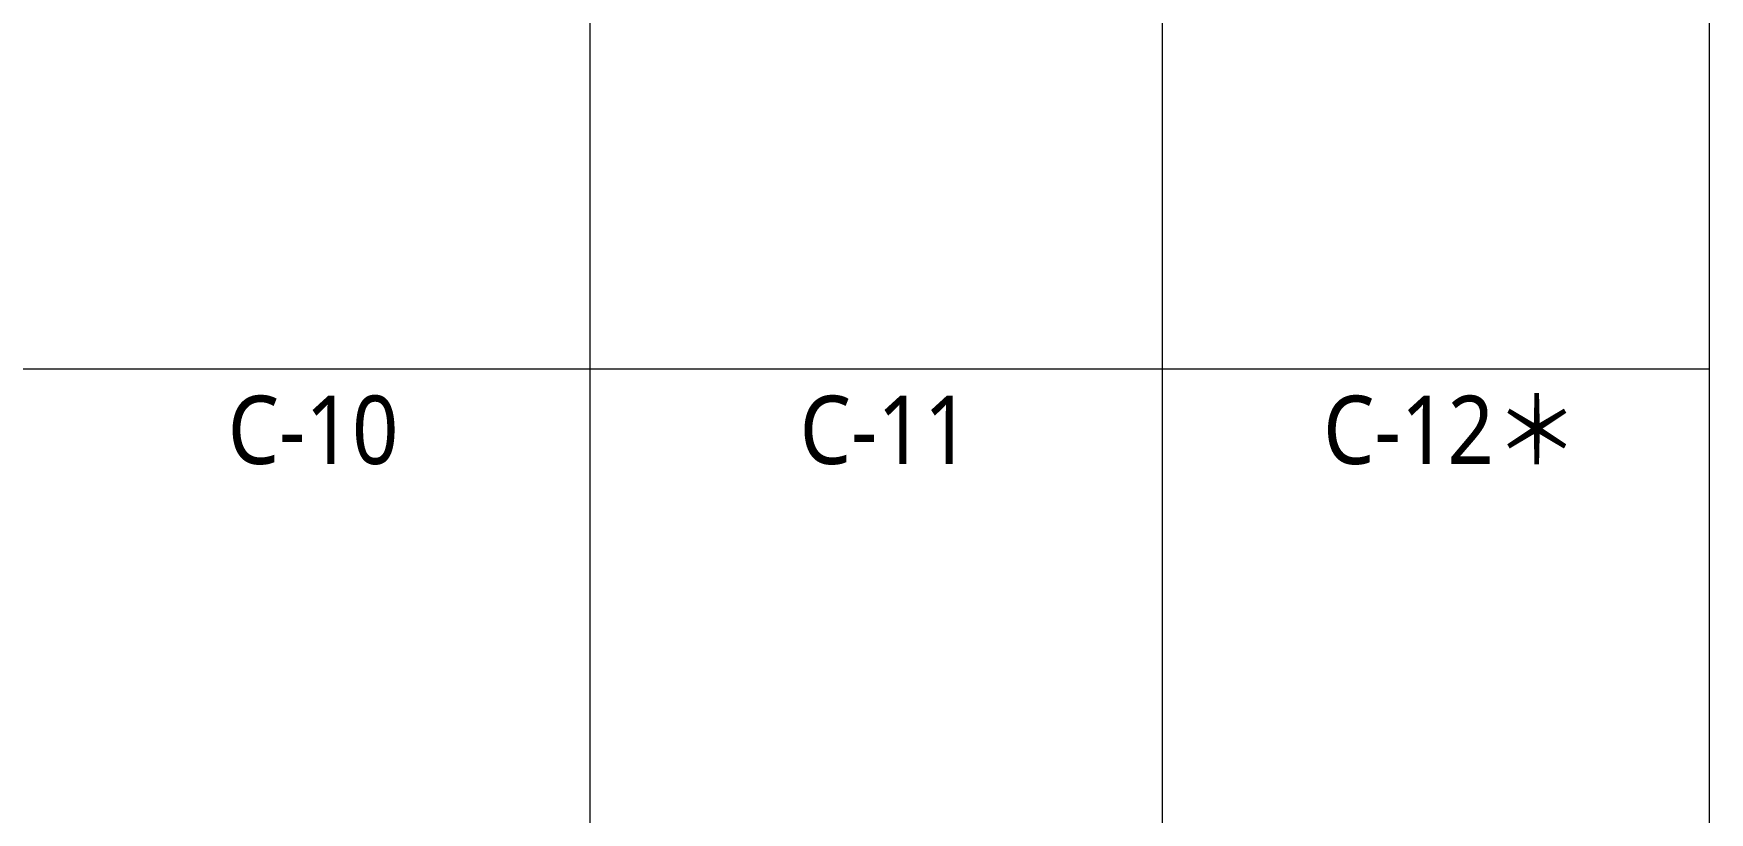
# Model space of a CAD drawing. Header units: millimetres. Extents: x 0 to 420, y 0 to 297.
# Drawn here: x 101.9 to 165.6, y 88.8 to 118.4 of the extents above; entities that cross this region are included whole.
import ezdxf
from ezdxf.enums import TextEntityAlignment as Align

# ---------------------------------------------------------------- set-up
doc = ezdxf.new("R2010")
doc.units = ezdxf.units.MM
doc.styles.add('kst32b', font='NotoSansJP-Variable.ttf')

msp = doc.modelspace()

# ---------------------------------------------------------------- linework, layer by layer
at = {"lineweight": 13}
for points in [[(123.084, 51.985), (123.084, 160.613)], [(144.844, 51.985), (144.844, 160.613)], [(165.629, 45.995), (165.629, 160.613)], [(35.983, 105.685), (165.629, 105.685)]]:
    msp.add_lwpolyline(points, dxfattribs=at)

# ---------------------------------------------------------------- texts
at = {"style": 'kst32b'}
for s, p, p2 in [('C-10', (109.305, 102.066), (115.802, 102.066)), ('C-11', (131.043, 102.066), (137.54, 102.066)), ('C-12＊', (150.94, 102.066), (160.685, 102.066))]:
    msp.add_text(s, height=2.5989, dxfattribs=at).set_placement(p, p2, align=Align.FIT)

doc.saveas('drawing.dxf')
